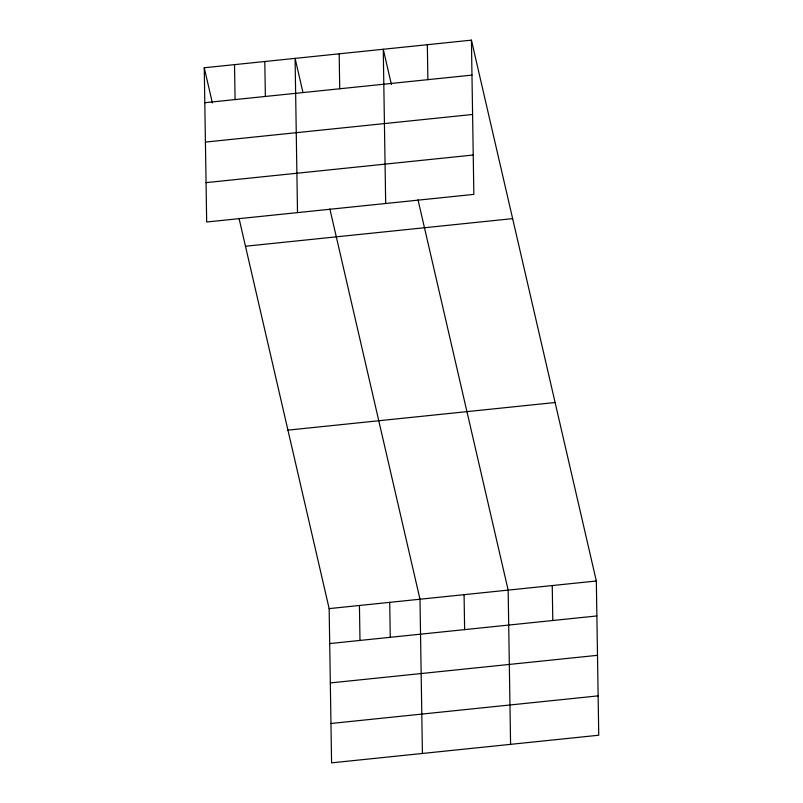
<?xml version="1.0" encoding="UTF-8"?>
<svg xmlns="http://www.w3.org/2000/svg" width="803" height="803" viewBox="0 0 803 803"><rect width="100%" height="100%" fill="white"/><g stroke="black" fill="none" stroke-linecap="round" stroke-linejoin="round"><path stroke-width="1.2" d="M471.421 40.15L473.85 194.386L206.672 221.999L204.253 67.763L471.421 40.15L596.328 581.001L598.747 735.237L331.579 762.85L329.15 608.614L239.023 218.316M204.805 102.714L471.973 75.101M205.417 142.081L472.596 114.468M206.06 182.632L473.228 155.019M245.467 246.24L512.645 218.627M287.936 430.137L555.104 402.524M329.15 608.614L596.328 581.001M329.702 643.564L596.87 615.951M330.324 682.931L597.492 655.318M330.956 723.483L598.135 695.87M391.392 84.476L383.262 49.264L385.681 203.5M418.022 199.817L508.158 590.115L510.578 744.351M302.942 92.375L295.092 58.378L297.511 212.614M329.862 208.931L419.989 599.229L422.418 753.465M204.253 67.763L212.383 102.975M552.243 585.558L552.795 620.508M464.074 594.672L464.626 629.622M427.337 44.707L427.889 79.658M389.716 602.35L390.258 637.311M359.433 605.482L359.985 640.433M339.177 53.821L339.719 88.772M264.809 61.5L265.361 96.46M234.526 64.631L235.078 99.582"/></g></svg>
